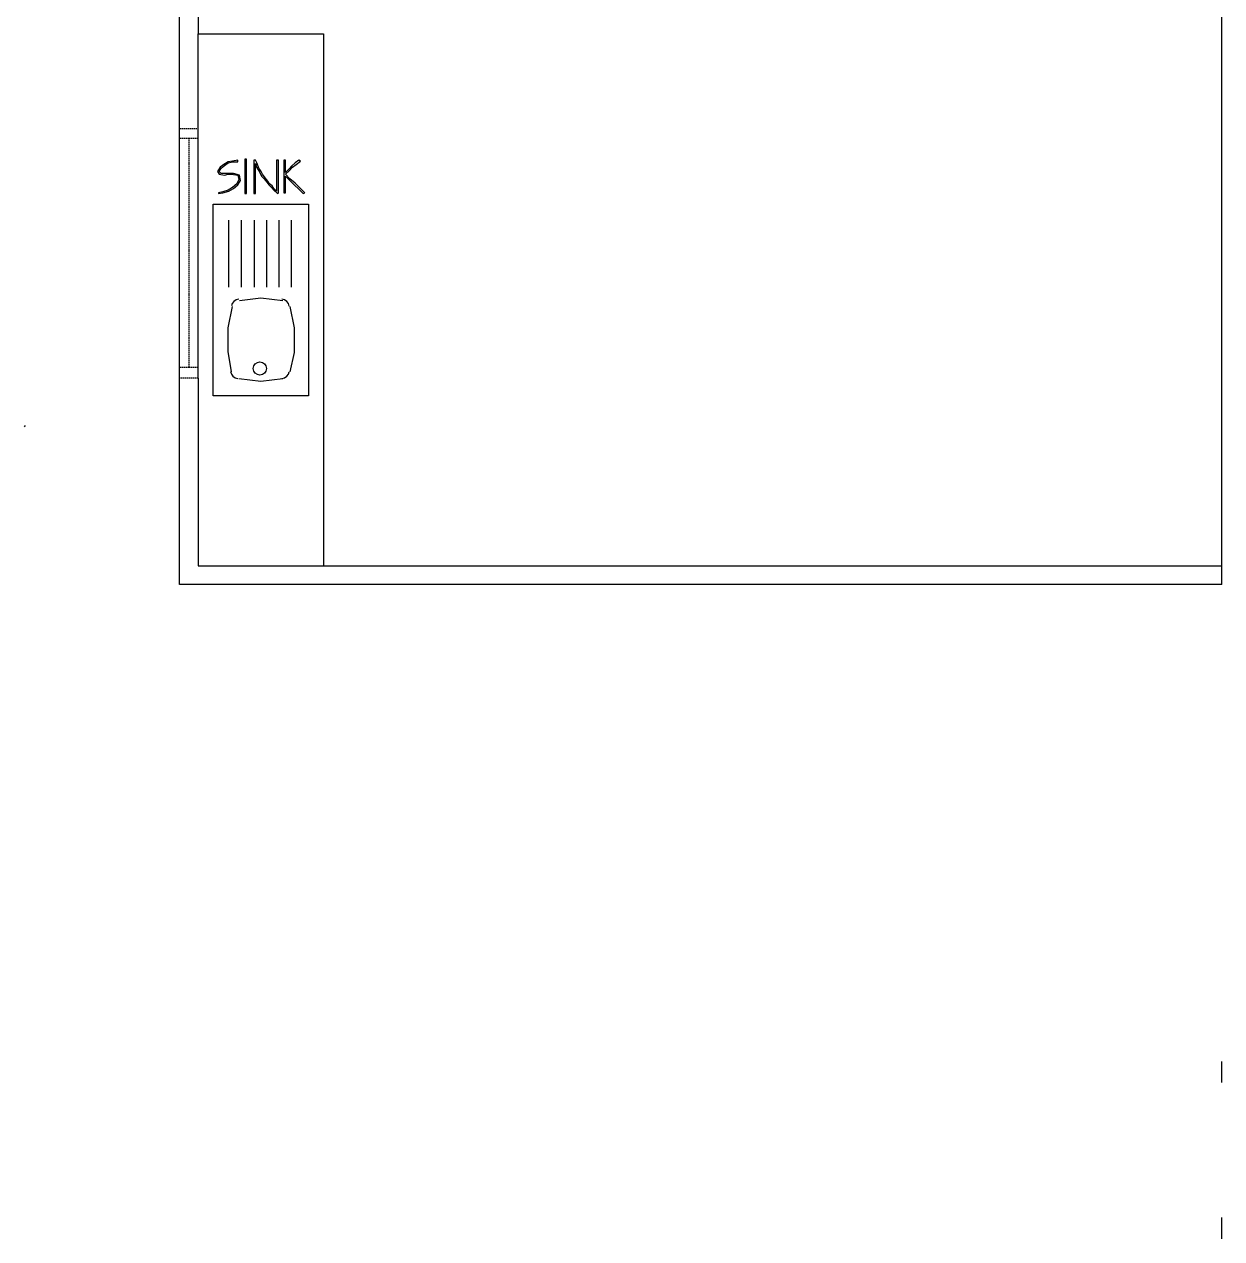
# Model space of a CAD drawing. Header units: millimetres. Extents: x -105583 to -84239, y 226362 to 247787.
# Drawn here: x -105583 to -99839, y 226362 to 232190 of the extents above; entities that cross this region are included whole.
import ezdxf

# ---------------------------------------------------------------- set-up
doc = ezdxf.new("R2010")
doc.units = ezdxf.units.MM
doc.header["$LTSCALE"] = 25.4
doc.linetypes.add('HIDDEN', pattern=[0.375, 0.25, -0.125])
doc.layers.get('0').update_dxf_attribs({"true_color": 0xff5454})
for name, color, linetype, true_color in [('02_Lvl_1', 7, 'Continuous', 0x009987), ('PDF_PANELS', 1, 'Continuous', 0xff0000), ('PDF_PARTITIONS', 7, 'Continuous', 0x000000), ('PDF_WINDOWS', 7, 'HIDDEN', 0x000000)]:
    doc.layers.add(name, color=color, linetype=linetype, true_color=true_color)

# ---------------------------------------------------------------- blocks, each defined once
blk = doc.blocks.new('Group_1')
at = {"layer": 'PDF_PANELS', "color": 7, "true_color": 0xffffff}
for p, q in [((5854.7, 14541.5), (5854.7, 17094.2)), ((5854.7, 14533), (5854.7, 14541.5)), ((5854.7, 13593.2), (5854.7, 14533)), ((5854.7, 13504.3), (5854.7, 13593.2))]:
    blk.add_line(p, q, dxfattribs=at)
at = {"layer": 'PDF_PARTITIONS', "color": 7, "true_color": 0xffffff}
for p, q in [((855.1, 15692.9), (855.1, 24312)), ((944, 17094.2), (944, 16145.9)), ((944, 16145.9), (1545.2, 16145.9)), ((944, 15692.9), (944, 16145.9)), ((1545.2, 16145.9), (1545.2, 13593.2)), ((855.1, 15646.4), (855.1, 15692.9)), ((944, 15646.4), (944, 15692.9)), ((855.1, 14545.7), (855.1, 15646.4)), ((944, 14545.7), (944, 15646.4)), ((1049.9, 15506.7), (1037.2, 15485.5)), ((1045.6, 15485.5), (1054.1, 15502.4)), ((1066.8, 15519.4), (1049.9, 15506.7)), ((1054.1, 15502.4), (1071, 15515.1)), ((1088, 15532.1), (1066.8, 15519.4)), ((1071, 15515.1), (1088, 15527.8)), ((1109.1, 15536.3), (1088, 15532.1)), ((1088, 15527.8), (1109.1, 15532.1)), ((1134.5, 15540.5), (1109.1, 15536.3)), ((1109.1, 15532.1), (1134.5, 15532.1)), ((1134.5, 15532.1), (1134.5, 15540.5)), ((1168.4, 15544.8), (1168.4, 15523.6)), ((1176.9, 15544.8), (1168.4, 15544.8)), ((1168.4, 15523.6), (1168.4, 15502.4)), ((1168.4, 15502.4), (1168.4, 15481.3)), ((1176.9, 15523.6), (1176.9, 15544.8)), ((1176.9, 15502.4), (1176.9, 15523.6)), ((1176.9, 15481.3), (1176.9, 15502.4)), ((1219.2, 15540.5), (1210.7, 15540.5)), ((1210.7, 15540.5), (1210.7, 15523.6)), ((1210.7, 15523.6), (1210.7, 15502.4)), ((1210.7, 15502.4), (1210.7, 15481.3)), ((1227.7, 15523.6), (1219.2, 15540.5)), ((1219.2, 15502.4), (1219.2, 15523.6)), ((1219.2, 15523.6), (1223.4, 15506.7)), ((1219.2, 15485.5), (1219.2, 15502.4)), ((1223.4, 15506.7), (1231.9, 15494)), ((1236.1, 15502.4), (1227.7, 15523.6)), ((1244.6, 15489.7), (1236.1, 15502.4)), ((1329.3, 15540.5), (1320.8, 15540.5)), ((1320.8, 15540.5), (1320.8, 15523.6)), ((1320.8, 15523.6), (1320.8, 15502.4)), ((1320.8, 15502.4), (1320.8, 15485.5)), ((1329.3, 15519.4), (1329.3, 15540.5)), ((1329.3, 15502.4), (1329.3, 15519.4)), ((1329.3, 15481.3), (1329.3, 15502.4)), ((1363.1, 15540.5), (1354.7, 15540.5)), ((1354.7, 15540.5), (1354.7, 15523.6)), ((1354.7, 15523.6), (1354.7, 15510.9)), ((1354.7, 15510.9), (1354.7, 15494)), ((1363.1, 15527.8), (1363.1, 15540.5)), ((1363.1, 15510.9), (1363.1, 15527.8)), ((1363.1, 15498.2), (1363.1, 15510.9)), ((1392.8, 15510.9), (1380.1, 15498.2)), ((1380.1, 15489.7), (1397, 15506.7)), ((1409.7, 15527.8), (1392.8, 15510.9)), ((1397, 15506.7), (1413.9, 15519.4)), ((1426.6, 15540.5), (1409.7, 15527.8)), ((1413.9, 15519.4), (1435.1, 15536.3)), ((1435.1, 15536.3), (1426.6, 15540.5)), ((1037.2, 15485.5), (1045.6, 15472.8)), ((1054.1, 15477), (1045.6, 15485.5)), ((1045.6, 15472.8), (1071, 15468.6)), ((1083.7, 15477), (1054.1, 15477)), ((1071, 15468.6), (1088, 15472.8)), ((1100.7, 15477), (1083.7, 15477)), ((1088, 15472.8), (1104.9, 15472.8)), ((1113.4, 15477), (1100.7, 15477)), ((1104.9, 15472.8), (1134.5, 15468.6)), ((1143, 15468.6), (1113.4, 15477)), ((1138.8, 15447.4), (1130.3, 15426.2)), ((1134.5, 15468.6), (1138.8, 15447.4)), ((1147.2, 15443.2), (1143, 15468.6)), ((1168.4, 15481.3), (1168.4, 15460.1)), ((1168.4, 15460.1), (1168.4, 15443.2)), ((1176.9, 15460.1), (1176.9, 15481.3)), ((1176.9, 15443.2), (1176.9, 15460.1)), ((1210.7, 15481.3), (1210.7, 15460.1)), ((1210.7, 15460.1), (1210.7, 15443.2)), ((1219.2, 15468.6), (1219.2, 15485.5)), ((1219.2, 15451.6), (1219.2, 15468.6)), ((1219.2, 15434.7), (1219.2, 15451.6)), ((1231.9, 15494), (1240.4, 15481.3)), ((1240.4, 15481.3), (1248.8, 15464.3)), ((1253.1, 15472.8), (1244.6, 15489.7)), ((1248.8, 15464.3), (1261.5, 15451.6)), ((1265.8, 15455.9), (1253.1, 15472.8)), ((1261.5, 15451.6), (1274.2, 15434.7)), ((1278.5, 15438.9), (1265.8, 15455.9)), ((1320.8, 15485.5), (1320.8, 15464.3)), ((1320.8, 15464.3), (1320.8, 15447.4)), ((1320.8, 15447.4), (1320.8, 15430.5)), ((1329.3, 15460.1), (1329.3, 15481.3)), ((1329.3, 15443.2), (1329.3, 15460.1)), ((1354.7, 15494), (1354.7, 15477)), ((1354.7, 15477), (1354.7, 15472.8)), ((1354.7, 15472.8), (1354.7, 15468.6)), ((1354.7, 15468.6), (1354.7, 15447.4)), ((1354.7, 15447.4), (1354.7, 15426.2)), ((1363.1, 15481.3), (1363.1, 15498.2)), ((1380.1, 15498.2), (1363.1, 15481.3)), ((1363.1, 15472.8), (1380.1, 15489.7)), ((1384.3, 15451.6), (1363.1, 15472.8)), ((1363.1, 15464.3), (1384.3, 15443.2)), ((1363.1, 15443.2), (1363.1, 15464.3)), ((1409.7, 15430.5), (1384.3, 15451.6)), ((1062.6, 15388.1), (1041.4, 15383.9)), ((1088, 15396.6), (1062.6, 15388.1)), ((1062.6, 15383.9), (1092.2, 15392.4)), ((1109.1, 15409.3), (1088, 15396.6)), ((1092.2, 15392.4), (1113.4, 15405.1)), ((1130.3, 15426.2), (1109.1, 15409.3)), ((1113.4, 15405.1), (1134.5, 15422)), ((1134.5, 15422), (1147.2, 15443.2)), ((1168.4, 15443.2), (1168.4, 15422)), ((1168.4, 15422), (1168.4, 15400.8)), ((1168.4, 15400.8), (1168.4, 15379.7)), ((1176.9, 15422), (1176.9, 15443.2)), ((1176.9, 15400.8), (1176.9, 15422)), ((1176.9, 15379.7), (1176.9, 15400.8)), ((1210.7, 15443.2), (1210.7, 15422)), ((1210.7, 15422), (1210.7, 15400.8)), ((1210.7, 15400.8), (1210.7, 15379.7)), ((1219.2, 15417.8), (1219.2, 15434.7)), ((1219.2, 15400.8), (1219.2, 15417.8)), ((1219.2, 15379.7), (1219.2, 15400.8)), ((1274.2, 15434.7), (1282.7, 15422)), ((1286.9, 15426.2), (1278.5, 15438.9)), ((1282.7, 15422), (1295.4, 15409.3)), ((1299.6, 15417.8), (1286.9, 15426.2)), ((1295.4, 15409.3), (1308.1, 15396.6)), ((1308.1, 15405.1), (1299.6, 15417.8)), ((1320.8, 15392.4), (1308.1, 15405.1)), ((1308.1, 15396.6), (1325, 15379.7)), ((1320.8, 15430.5), (1320.8, 15409.3)), ((1320.8, 15409.3), (1320.8, 15392.4)), ((1329.3, 15422), (1329.3, 15443.2)), ((1329.3, 15400.8), (1329.3, 15422)), ((1329.3, 15383.9), (1329.3, 15400.8)), ((1354.7, 15426.2), (1354.7, 15405.1)), ((1354.7, 15405.1), (1354.7, 15383.9)), ((1363.1, 15422), (1363.1, 15443.2)), ((1363.1, 15400.8), (1363.1, 15422)), ((1363.1, 15383.9), (1363.1, 15400.8)), ((1384.3, 15443.2), (1405.5, 15422)), ((1405.5, 15422), (1426.6, 15400.8)), ((1430.9, 15409.3), (1409.7, 15430.5)), ((1426.6, 15400.8), (1447.8, 15379.7)), ((1456.3, 15383.9), (1430.9, 15409.3)), ((1016, 15328.9), (1473.2, 15328.9)), ((1016, 14410.2), (1016, 15328.9)), ((1041.4, 15379.7), (1062.6, 15383.9)), ((1041.4, 15383.9), (1041.4, 15379.7)), ((1168.4, 15379.7), (1176.9, 15379.7)), ((1210.7, 15379.7), (1219.2, 15379.7)), ((1325, 15379.7), (1329.3, 15383.9)), ((1354.7, 15383.9), (1363.1, 15383.9)), ((1447.8, 15379.7), (1456.3, 15383.9)), ((1473.2, 15328.9), (1473.2, 14410.2)), ((1092.2, 14930.9), (1092.2, 15252.7)), ((1151.5, 14930.9), (1151.5, 15252.7)), ((1215, 14930.9), (1215, 15252.7)), ((1274.2, 14930.9), (1274.2, 15252.7)), ((1333.5, 14930.9), (1333.5, 15252.7)), ((1392.8, 14930.9), (1392.8, 15252.7)), ((1143, 14867.4), (1244.6, 14880.1)), ((1244.6, 14880.1), (1350.4, 14867.4)), ((1088, 14736.2), (1109.1, 14837.8)), ((1384.3, 14837.8), (1405.5, 14736.2)), ((1088, 14621.9), (1088, 14736.2)), ((1405.5, 14736.2), (1405.5, 14617.7)), ((1104.9, 14524.5), (1088, 14621.9)), ((1405.5, 14617.7), (1384.3, 14524.5)), ((855.1, 14494.9), (855.1, 14545.7)), ((944, 14494.9), (944, 14545.7)), ((855.1, 13504.3), (855.1, 14494.9)), ((944, 14494.9), (944, 13593.2)), ((1244.6, 14478), (1138.8, 14490.7)), ((1350.4, 14490.7), (1244.6, 14478)), ((1473.2, 14410.2), (1016, 14410.2)), ((114.3, 14266.3), (110.1, 14260.9)), ((944, 13593.2), (1545.2, 13593.2)), ((1545.2, 13593.2), (5854.7, 13593.2)), ((5854.7, 13504.3), (855.1, 13504.3))]:
    blk.add_line(p, q, dxfattribs=at)
blk.add_circle((1240.5, 14540.9), 31.7, dxfattribs=at)
for centre, start, end in [((1143.1, 14833), 95.6415, 168.70052), ((1342.1, 14833), 10.37105, 84.66622), ((1138.9, 14532.4), 189.72294, 263.06207), ((1342.1, 14532.4), 276.93784, 349.3378)]:
    blk.add_arc(centre, 40.2, start, end, dxfattribs=at)
at = {"layer": 'PDF_WINDOWS', "color": 7, "true_color": 0xffffff}
for p, q in [((855.1, 15692.9), (944, 15692.9)), ((855.1, 15646.4), (901.7, 15646.4)), ((901.7, 15646.4), (944, 15646.4)), ((901.7, 14545.7), (901.7, 15646.4)), ((901.7, 14545.7), (855.1, 14545.7)), ((944, 14545.7), (901.7, 14545.7)), ((944, 14494.9), (855.1, 14494.9))]:
    blk.add_line(p, q, dxfattribs=at)
blk = doc.blocks.new('Group_2')
at = {"color": 0}
blk.add_blockref('Group_1', (0, 0), dxfattribs=at)
blk = doc.blocks.new('Group_49')
at = {"layer": 'PDF_PANELS', "color": 7, "true_color": 0xffffff}
for p, q in [((5744.6, 749.3), (5744.6, 850.9)), ((5744.6, 0), (5744.6, 101.6))]:
    blk.add_line(p, q, dxfattribs=at)
at = {"color": 0}
blk.add_blockref('Group_2', (-110.1, -10364.6), dxfattribs=at)

msp = doc.modelspace()

# ---------------------------------------------------------------- block references
at = {"layer": '02_Lvl_1', "color": 0}
msp.add_blockref('Group_49', (-105583.5, 226361.7), dxfattribs=at)

doc.saveas('drawing.dxf')
